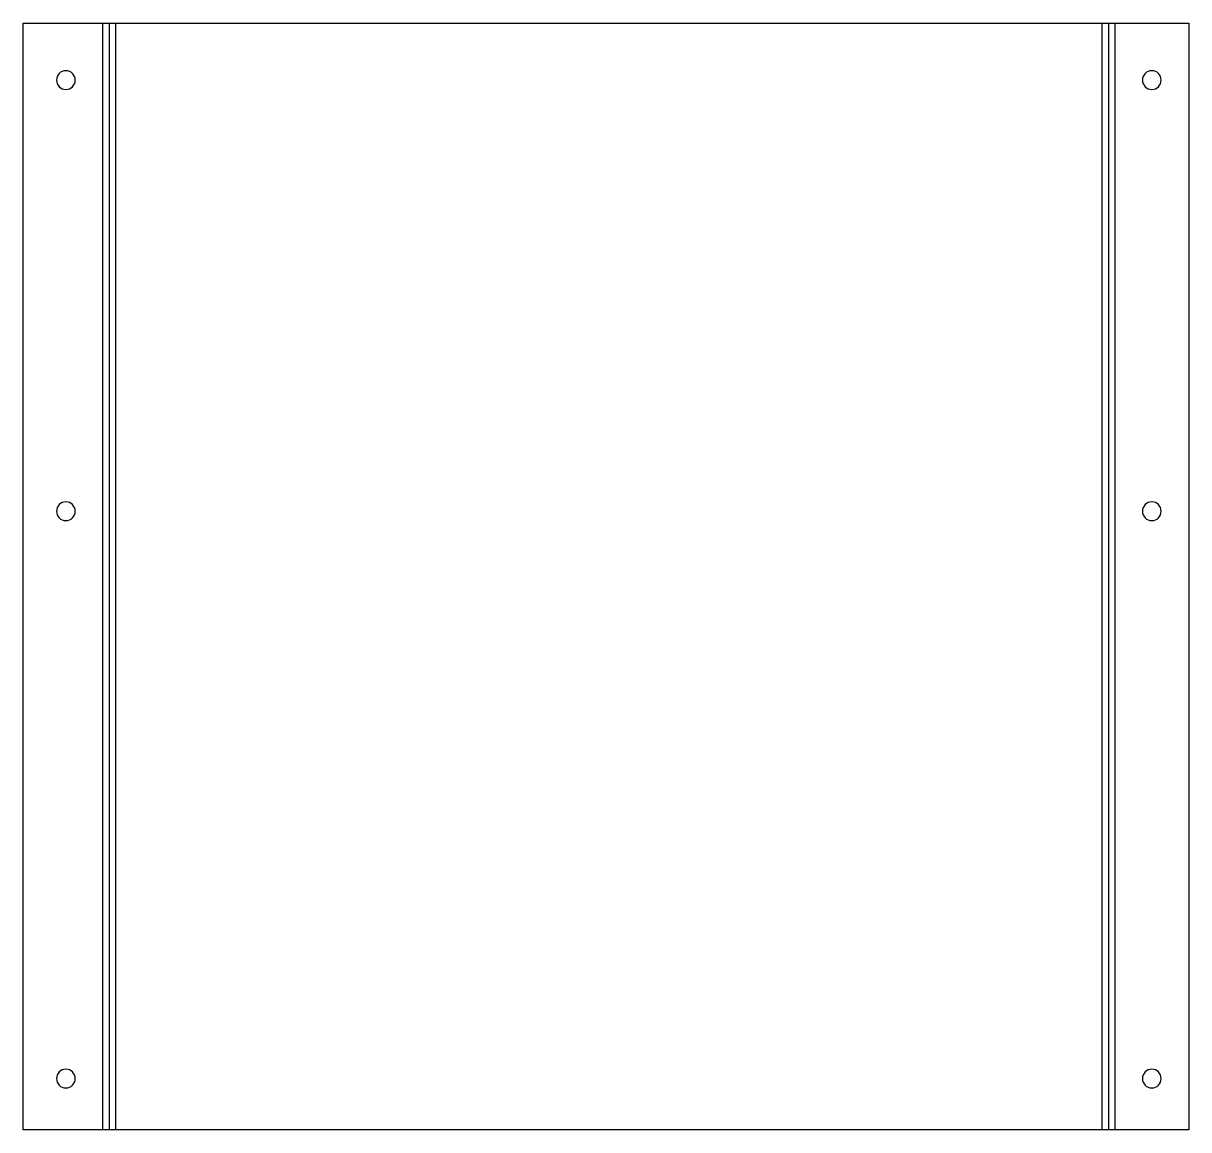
# Model space of a CAD drawing. Header units: millimetres. Extents: x 0 to 206, y 0 to 195.
import ezdxf

# ---------------------------------------------------------------- set-up
doc = ezdxf.new("R2010")
doc.units = ezdxf.units.MM

msp = doc.modelspace()

# ---------------------------------------------------------------- linework, layer by layer
at = {"layer": 'BEND'}
for p, q in [((15.13, 195), (15.13, 0)), ((191.39, 195), (191.39, 0))]:
    msp.add_line(p, q, dxfattribs=at)
at = {"layer": 'BEND_EXTENT'}
for p, q in [((14, 0), (14, 195)), ((16.26, 195), (16.26, 0)), ((190.26, 0), (190.26, 195)), ((192.52, 195), (192.52, 0))]:
    msp.add_line(p, q, dxfattribs=at)
at = {"layer": 'INTERIOR_PROFILES', "extrusion": (0, 0, -1)}
for centre in [(-7.5, 185), (-199.02, 185), (-7.5, 109), (-199.02, 109), (-7.5, 9), (-199.02, 9)]:
    msp.add_circle(centre, 1.65, dxfattribs=at)
at = {"layer": 'OUTER_PROFILES'}
msp.add_lwpolyline([(205.52, 0), (0, 0), (0, 195), (205.52, 195)], close=True, dxfattribs=at)

doc.saveas('drawing.dxf')
